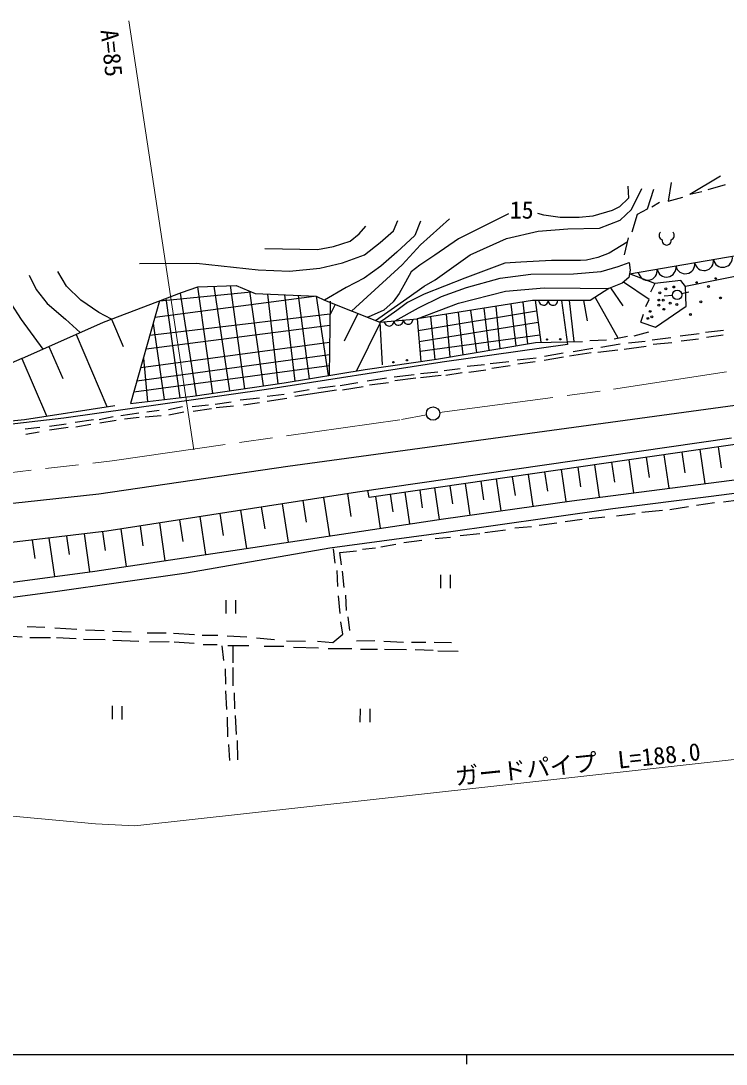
# Model space of a CAD drawing. Units: millimetres, scale not verified. Extents: x 40000 to 680000, y 20000 to 380000.
# Drawn here: x 121236 to 195247, y 204000 to 313583 of the extents above; entities that cross this region are included whole.
import ezdxf
from ezdxf.enums import TextEntityAlignment as Align

# ---------------------------------------------------------------- set-up
doc = ezdxf.new("R2010")
doc.units = ezdxf.units.MM
doc.header["$LTSCALE"] = 1000
doc.linetypes.add('CHAIN', pattern=[18.5, 12, -1.5, 3.5, -1.5])
for name, color, linetype, lineweight in [('M-BGD', 7, 'Continuous', 25), ('M-BMK', 2, 'CHAIN', 13), ('M-BMK-SRVR', 3, 'Continuous', 25), ('M-STR-HTXT', 7, 'Continuous', 13), ('M-TTL-BAND', 7, 'Continuous', 25)]:
    doc.layers.add(name, color=color, linetype=linetype, lineweight=lineweight)
doc.styles.add('ＭＳ ゴシック', font='')
doc.styles.get('ＭＳ ゴシック').set_extended_font_data('MS Gothic')

msp = doc.modelspace()

# ---------------------------------------------------------------- linework, layer by layer
at = {"layer": 'M-BGD'}
for p, q in [((191430, 295378), (194666, 297313)), ((184924, 296223), (184994, 294956)), ((185311, 293761), (186401, 295976)), ((189496, 296609), (189179, 294640)), ((193365, 295871), (195193, 296398)), ((184994, 294956), (184044, 294042)), ((187632, 295871), (186964, 293796)), ((189179, 294640), (190692, 295062)), ((191430, 295378), (192696, 295660)), ((184044, 294042), (183271, 293655)), ((184115, 292635), (185311, 293761)), ((186964, 293796), (185908, 293233)), ((188265, 294499), (187456, 294007)), ((160340, 291545), (160797, 292600)), ((163188, 290068), (166213, 292776)), ((172403, 293303), (167163, 290701)), ((176131, 293163), (175498, 293339)), ((177819, 292917), (176131, 293163)), ((179824, 292917), (177819, 292917)), ((181266, 293057), (179824, 292917)), ((183271, 293655), (181266, 293057)), ((181969, 291791), (184115, 292635)), ((185908, 293233), (185346, 291404)), ((156752, 291228), (157420, 292002)), ((158933, 290314), (160340, 291545)), ((163188, 292530), (162590, 291053)), ((172192, 290736), (175533, 291510)), ((175533, 291510), (178628, 291721)), ((178628, 291721), (181969, 291791)), ((154044, 289892), (155803, 290455)), ((155803, 290455), (156752, 291228)), ((162590, 291053), (160691, 289294)), ((167163, 290701), (164665, 288977)), ((168394, 289013), (172192, 290736)), ((184959, 290806), (184537, 289013)), ((185100, 287008), (206674, 290723)), ((146834, 289681), (152356, 289575)), ((152356, 289575), (154044, 289892)), ((157280, 289013), (158933, 290314)), ((161254, 287958), (163188, 290068)), ((184853, 290349), (182989, 289188)), ((154994, 288169), (157280, 289013)), ((160691, 289294), (159003, 287817)), ((164665, 288977), (163118, 287922)), ((164701, 286375), (168394, 289013)), ((173704, 288239), (172016, 288133)), ((176905, 288415), (173704, 288239)), ((178910, 288415), (176905, 288415)), ((179965, 288415), (178910, 288415)), ((180598, 288450), (179965, 288415)), ((181793, 288731), (180598, 288450)), ((182989, 289188), (181793, 288731)), ((183904, 287782), (185064, 288204)), ((185064, 288204), (185170, 287395)), ((203544, 288226), (190980, 285685)), ((126013, 285707), (125099, 287272)), ((133680, 288098), (139659, 288133)), ((139659, 288133), (146131, 287430)), ((146131, 287430), (149437, 287289)), ((149437, 287289), (152602, 287606)), ((152602, 287606), (154994, 288169)), ((155943, 283104), (161254, 287958)), ((159003, 287817), (157245, 286551)), ((162204, 287219), (161606, 286129)), ((163118, 287922), (162204, 287219)), ((172016, 288133), (167831, 286551)), ((179226, 287008), (182145, 287254)), ((182145, 287254), (183904, 287782)), ((185170, 287395), (185029, 286621)), ((122109, 286867), (122848, 285355)), ((157245, 286551), (155380, 285566)), ((161606, 286129), (160937, 284933)), ((167831, 286551), (163575, 284863)), ((163575, 285707), (164701, 286375)), ((168007, 285566), (171524, 286551)), ((171524, 286551), (174759, 286973)), ((174759, 286973), (179226, 287008)), ((184326, 286023), (182954, 285460)), ((185029, 286621), (184326, 286023)), ((184492, 286165), (187186, 284362)), ((187779, 286001), (185100, 287008)), ((190487, 286318), (187779, 286001)), ((190980, 285685), (190487, 286318)), ((122848, 285355), (123991, 283913)), ((127543, 284229), (126013, 285707)), ((129899, 281926), (138094, 285038)), ((135801, 284187), (145416, 285113)), ((137950, 284984), (139648, 274191)), ((138094, 285038), (139818, 285654)), ((139771, 285637), (141340, 274451)), ((139818, 285654), (143845, 285795)), ((141488, 285712), (143117, 274711)), ((143203, 285772), (144690, 274942)), ((143845, 285795), (145832, 284933)), ((145228, 285194), (146664, 275231)), ((145832, 284933), (152215, 284651)), ((155380, 285566), (153094, 284229)), ((160937, 284933), (160304, 284054)), ((161746, 284405), (163575, 285707)), ((165369, 284616), (168007, 285566)), ((167163, 283948), (172086, 285179)), ((172086, 285179), (176166, 285531)), ((176166, 285531), (179929, 285496)), ((179929, 285496), (182954, 285460)), ((182954, 285460), (180985, 284194)), ((183115, 285526), (184420, 283645)), ((187779, 286001), (187322, 285087)), ((190594, 284929), (191351, 285130)), ((191050, 283610), (190980, 285685)), ((121283, 282207), (120210, 283913)), ((123991, 283913), (125908, 282260)), ((129425, 282963), (127543, 284229)), ((135795, 284165), (132750, 273392)), ((135310, 282448), (152007, 284661)), ((136444, 284412), (137915, 273991)), ((147131, 284876), (148201, 275456)), ((148917, 284797), (149972, 275737)), ((150344, 284734), (151474, 275986)), ((152212, 284653), (153480, 276319)), ((152215, 284651), (153094, 284229)), ((153094, 284229), (158898, 281943)), ((153692, 284124), (153587, 276351)), ((158449, 282120), (161746, 284405)), ((160304, 284054), (159320, 283209)), ((161817, 284018), (160691, 283174)), ((163575, 284863), (161817, 284018)), ((174935, 284194), (162837, 282295)), ((162837, 282295), (167163, 283948)), ((162977, 283456), (165369, 284616)), ((172637, 283833), (173163, 279457)), ((173929, 284036), (174420, 279670)), ((180985, 284194), (174935, 284194)), ((175202, 284236), (177966, 284194)), ((175202, 284236), (175796, 279823)), ((177966, 284194), (178608, 279604)), ((178777, 284194), (179278, 279894)), ((180281, 284194), (180648, 282077)), ((181487, 284517), (183881, 280277)), ((187146, 284278), (186794, 283539)), ((188744, 284709), (189612, 284774)), ((130746, 282247), (129425, 282963)), ((134777, 280565), (153674, 282810)), ((154222, 283785), (153673, 282672)), ((156592, 282852), (155160, 279946)), ((159320, 283209), (157667, 282471)), ((160691, 283174), (159249, 282154)), ((160515, 282084), (162977, 283456)), ((162941, 281054), (175353, 283119)), ((165862, 282770), (166243, 278288)), ((167135, 282970), (167606, 278519)), ((168429, 283173), (169059, 278764)), ((169827, 283392), (170353, 278980)), ((171087, 283590), (171510, 279178)), ((186302, 281921), (186583, 282765)), ((187849, 281394), (191050, 283610)), ((123562, 279114), (121283, 282207)), ((121328, 278123), (129899, 281926)), ((125908, 282260), (127460, 280843)), ((130733, 282243), (131960, 279380)), ((135121, 281780), (136265, 273799)), ((158905, 281801), (156446, 276811)), ((157667, 282471), (157613, 282449)), ((158898, 281943), (162837, 282295)), ((159249, 282154), (158898, 281943)), ((158898, 281943), (159144, 277442)), ((162837, 282295), (163213, 277815)), ((163039, 279888), (175510, 281951)), ((164220, 282512), (164662, 278021)), ((186302, 281921), (187849, 281394)), ((127021, 280649), (130259, 273091)), ((134370, 279121), (153658, 281610)), ((163123, 278884), (175692, 280596)), ((185599, 280515), (187146, 280937)), ((190412, 280493), (192435, 280739)), ((193068, 280897), (194985, 281099)), ((193191, 280352), (194923, 280616)), ((133816, 277161), (153634, 279825)), ((164848, 278053), (175258, 279811)), ((178608, 279604), (165463, 277742)), ((175258, 279811), (180182, 279917)), ((180956, 280022), (182679, 280093)), ((182086, 279297), (184143, 279648)), ((183488, 280198), (184895, 280479)), ((185005, 279772), (186764, 279930)), ((187485, 280071), (189436, 280334)), ((187590, 279613), (189533, 279816)), ((190544, 279974), (192356, 280176)), ((124175, 279386), (125623, 276004)), ((133419, 275758), (153616, 278527)), ((176177, 278365), (178147, 278716)), ((178815, 278382), (181101, 278752)), ((179202, 278857), (181259, 279191)), ((181787, 278787), (183880, 279015)), ((184557, 279086), (186851, 279420)), ((121328, 278123), (116939, 276175)), ((121328, 278123), (123916, 272080)), ((133096, 274614), (153601, 277375)), ((134093, 278143), (134530, 273598)), ((165463, 277742), (147010, 274859)), ((157357, 276962), (164848, 278053)), ((168088, 277310), (169899, 277503)), ((170480, 277591), (172449, 277820)), ((170673, 277099), (172590, 277398)), ((173311, 277995), (175298, 278206)), ((173399, 277573), (175192, 277820)), ((176142, 277960), (178182, 278294)), ((148881, 275556), (157357, 276962)), ((160421, 276184), (162496, 276430)), ((163164, 276536), (164993, 276729)), ((163182, 276114), (165327, 276360)), ((165661, 276852), (167349, 277081)), ((165820, 276378), (167543, 276641)), ((168229, 276677), (170022, 276940)), ((139279, 274149), (148881, 275556)), ((152402, 274988), (154231, 275235)), ((154758, 275287), (156587, 275586)), ((154987, 274830), (157150, 275182)), ((157572, 275780), (159594, 276079)), ((157836, 275340), (159823, 275604)), ((160474, 275815), (162689, 276096)), ((175408, 270369), (209600, 275073)), ((147010, 274859), (125745, 271837)), ((132750, 273392), (139279, 274149)), ((144242, 273793), (146265, 273986)), ((147074, 274179), (148867, 274355)), ((149887, 274584), (151488, 274865)), ((149993, 274179), (154372, 274830)), ((121623, 271722), (131084, 273199)), ((136716, 272773), (138193, 273072)), ((139213, 273072), (140919, 273265)), ((141640, 273335), (143293, 273582)), ((141745, 272984), (143557, 273160)), ((144594, 273265), (146265, 273494)), ((147091, 273652), (149149, 273951)), ((125745, 271837), (114146, 270501)), ((129453, 271718), (130930, 272034)), ((131739, 272140), (133603, 272421)), ((132126, 271770), (133656, 271946)), ((134272, 271981), (135960, 272122)), ((134465, 272509), (135731, 272685)), ((136751, 272192), (138334, 272526)), ((139301, 272597), (141235, 272861)), ((108857, 270491), (121623, 271722)), ((121698, 270715), (123210, 270891)), ((124230, 270997), (125989, 271260)), ((124230, 270627), (126182, 270909)), ((126921, 271419), (128873, 271718)), ((127009, 270944), (128574, 271208)), ((129524, 271348), (131229, 271647)), ((121769, 270170), (123140, 270416)), ((149255, 266824), (175408, 270369)), ((195827, 269757), (156576, 264094)), ((197392, 269264), (157790, 263532)), ((192484, 268554), (193007, 264969)), ((194413, 268833), (194736, 266619)), ((185032, 267475), (185538, 264012)), ((186873, 267742), (187185, 265608)), ((188714, 268008), (189229, 264485)), ((190599, 268281), (190916, 266108)), ((129421, 263910), (149255, 266824)), ((177920, 266446), (178409, 263090)), ((179677, 266700), (179977, 264642)), ((181434, 266954), (181931, 263549)), ((183233, 267215), (183539, 265119)), ((169492, 265226), (169777, 263276)), ((171131, 265463), (171617, 262132)), ((172808, 265706), (173098, 263720)), ((174486, 265949), (174974, 262605)), ((176203, 266197), (176498, 264176)), ((179050, 263180), (200997, 265994)), ((193681, 263672), (206870, 265396)), ((157790, 263532), (157656, 264250)), ((163087, 264298), (163362, 262416)), ((164651, 264525), (165135, 261213)), ((166252, 264757), (166532, 262841)), ((167853, 264988), (168338, 261670)), ((110043, 261804), (129421, 263910)), ((156576, 264094), (130269, 259979)), ((150819, 263194), (151176, 260910)), ((152994, 263534), (153629, 259475)), ((155499, 263926), (155872, 261539)), ((158466, 263630), (158955, 260280)), ((159995, 263851), (160265, 262001)), ((161523, 264072), (162009, 260741)), ((165580, 261281), (179050, 263180)), ((183341, 262371), (193681, 263672)), ((192142, 262723), (194042, 263004)), ((194974, 263074), (197066, 263338)), ((144283, 262172), (144911, 258158)), ((146463, 262513), (146821, 260224)), ((148644, 262854), (149275, 258818)), ((176729, 261421), (183341, 262371)), ((186392, 261984), (188573, 262178)), ((189329, 262265), (191298, 262564)), ((135770, 260840), (136335, 256883)), ((137898, 261173), (138220, 258914)), ((140025, 261505), (140594, 257515)), ((142098, 261830), (142457, 259536)), ((144161, 258045), (165580, 261281)), ((165861, 259874), (176729, 261421)), ((175612, 260612), (177476, 260859)), ((178356, 260999), (180149, 261228)), ((180870, 261316), (182523, 261474)), ((183737, 261597), (185689, 261826)), ((130269, 259979), (114407, 258080)), ((129795, 259923), (130074, 257963)), ((131723, 260207), (132283, 256281)), ((133747, 260523), (134046, 258427)), ((153657, 258221), (165861, 259874)), ((167330, 259522), (169387, 259733)), ((169932, 259856), (172078, 260138)), ((173062, 260349), (174839, 260472)), ((122425, 259040), (122701, 257103)), ((124177, 259250), (124751, 255228)), ((126018, 259470), (126296, 257523)), ((127860, 259691), (128426, 255717)), ((161439, 258784), (163303, 259047)), ((164709, 259206), (166310, 259346)), ((129003, 255794), (144161, 258045)), ((138604, 255618), (153657, 258221)), ((154229, 256621), (154053, 258115)), ((154721, 257746), (156444, 257922)), ((154879, 256445), (154721, 257746)), ((157095, 258080), (158467, 258238)), ((159012, 258344), (160577, 258608)), ((112895, 253649), (129003, 255794)), ((124817, 253649), (138604, 255618)), ((154510, 254159), (154422, 255847)), ((155161, 254071), (154985, 255794)), ((165267, 255404), (165265, 254004)), ((166315, 254003), (166317, 255403)), ((113000, 252066), (124817, 253649)), ((154739, 251327), (154580, 253191)), ((155424, 251662), (155354, 253244)), ((142758, 252732), (142756, 251332)), ((143806, 251330), (143808, 252730)), ((155548, 250976), (155706, 249551)), ((121889, 249973), (123753, 249903)), ((155020, 249164), (154827, 250448)), ((118759, 249041), (121379, 248866)), ((122188, 248813), (124334, 248813)), ((124809, 249815), (127095, 249692)), ((124967, 248813), (127042, 248725)), ((128009, 249622), (129961, 249534)), ((130840, 249481), (132810, 249411)), ((134480, 249305), (136485, 249288)), ((137241, 249270), (139457, 249112)), ((140248, 249041), (141901, 249041)), ((142886, 248971), (144944, 248883)), ((145964, 248778), (147845, 248619)), ((153982, 248303), (155020, 249164)), ((127798, 248655), (130084, 248602)), ((130893, 248549), (133601, 248443)), ((134744, 248373), (136784, 248391)), ((137312, 248356), (139422, 248215)), ((140354, 248074), (141849, 248074)), ((142517, 246386), (142376, 247934)), ((142939, 247986), (145172, 247969)), ((143466, 247916), (143484, 246140)), ((146773, 247916), (148830, 247898)), ((149094, 248461), (151098, 248443)), ((149850, 247793), (152453, 247740)), ((152365, 248426), (153982, 248303)), ((153472, 247670), (155952, 247652)), ((156444, 248461), (158396, 248496)), ((159328, 248426), (161403, 248320)), ((162230, 248338), (163725, 248338)), ((164604, 248338), (166433, 248285)), ((156884, 247599), (158678, 247599)), ((159399, 247582), (161702, 247547)), ((162599, 247564), (164498, 247494)), ((165008, 247424), (167136, 247371)), ((142728, 243924), (142710, 245507)), ((143484, 245647), (143484, 243748)), ((142851, 241234), (142728, 243203)), ((143607, 243010), (143642, 241321)), ((130800, 241618), (130798, 240218)), ((131848, 240216), (131850, 241616)), ((156826, 241336), (156824, 239936)), ((157874, 239935), (157876, 241335)), ((142939, 238367), (142921, 240442)), ((143713, 240636), (143818, 238613)), ((143941, 237980), (143976, 235958)), ((143150, 235888), (143062, 237576))]:
    msp.add_line(p, q, dxfattribs=at)
for centre, radius in [((192149, 286115), 70), ((194154, 286537), 70), ((188297, 285014), 100), ((188912, 285431), 100), ((190111, 284799), 500), ((189746, 285629), 100), ((193398, 285689), 100), ((188178, 284260), 100), ((188197, 283724), 100), ((188654, 284240), 100), ((189369, 283922), 100), ((190063, 283783), 100), ((192585, 284081), 100), ((194649, 284478), 100), ((187264, 283069), 100), ((188714, 283287), 100), ((191493, 282731), 100), ((187046, 282334), 100), ((187463, 282493), 100), ((176447, 280115), 70), ((177848, 280140), 70), ((160337, 277727), 70), ((161744, 277938), 70)]:
    msp.add_circle(centre, radius, dxfattribs=at)
for centre, radius, start, end in [((188684, 291039), 480, 131.34902, 251.072), ((189003, 290518), 480, 172.06972, 7.78941), ((189324, 291038), 480, 288.78713, 48.51011), ((192930, 288356), 1000, 189.7697, 9.7697), ((194901, 288696), 1000, 189.7697, 9.7697), ((187017, 287338), 1000, 189.7697, 9.7697), ((188988, 287678), 1000, 189.7697, 9.7697), ((190959, 288017), 1000, 189.7697, 9.7697), ((176084, 284223), 500, 179.13047, 359.13047), ((177084, 284208), 500, 179.13047, 359.13047), ((159871, 282030), 500, 185.10217, 5.10217), ((160867, 282119), 500, 185.10217, 5.10217), ((161863, 282208), 500, 185.10217, 5.10217)]:
    msp.add_arc(centre, radius, start, end, dxfattribs=at)
at = {"layer": 'M-BMK'}
for p, q in [((183425, 274891), (210526, 279034)), ((165180, 272431), (183425, 274891)), ((161168, 271697), (163799, 272205)), ((130803, 267379), (161168, 271697)), ((110407, 264957), (130803, 267379))]:
    msp.add_line(p, q, dxfattribs=at)
at = {"layer": 'M-BMK-SRVR'}
msp.add_circle((164486, 272338), 700, dxfattribs=at)
at = {"layer": 'M-STR-HTXT'}
for p, q in [((132571, 313583), (139399, 268526)), ((169616, 233071), (250142, 241957)), ((133177, 229034), (169616, 233071)), ((103584, 231561), (129070, 229244)), ((129070, 229244), (133177, 229034))]:
    msp.add_line(p, q, dxfattribs=at)
at = {"layer": 'M-TTL-BAND'}
for p, q in [((40000, 205000), (579000, 205000)), ((168000, 205000), (168000, 204000))]:
    msp.add_line(p, q, dxfattribs=at)

# ---------------------------------------------------------------- texts
at = {"layer": 'M-BGD', "style": 'ＭＳ ゴシック'}
msp.add_text('15', height=1833, dxfattribs=at).set_placement((173799, 292261), align=Align.BOTTOM_CENTER)
at = {"layer": 'M-STR-HTXT', "style": 'ＭＳ ゴシック'}
for s, rotation, p in [('A=85', 275.983, (130766, 310207)), ('ガードパイプ', 5.966, (174254, 234995)), ('L=188.0', 5.966, (188213, 236402))]:
    msp.add_text(s, height=1833, rotation=rotation, dxfattribs=at).set_placement(p, align=Align.MIDDLE_CENTER)

doc.saveas('drawing.dxf')
